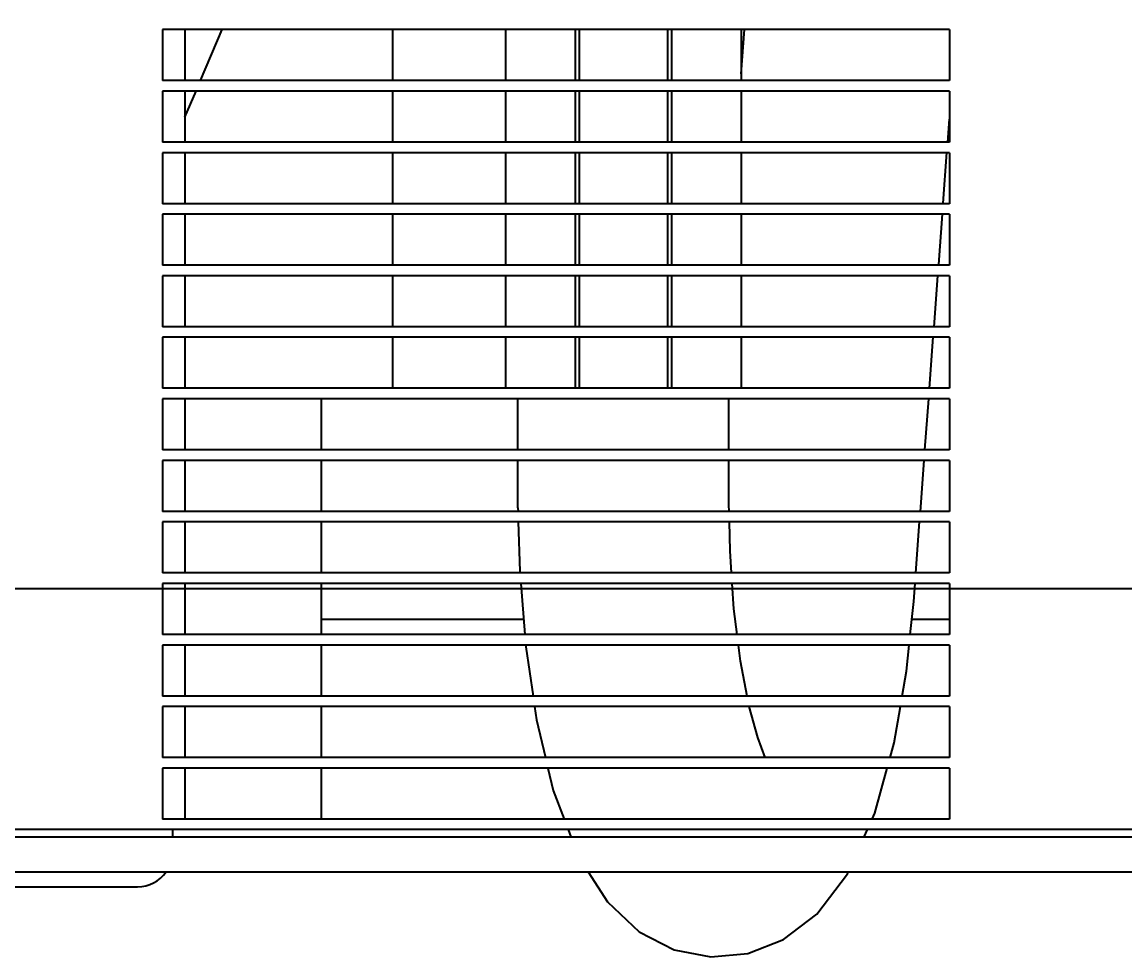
# Model space of a CAD drawing. Header units: millimetres. Extents: x 0 to 841, y 0 to 594.
# Drawn here: x 173.28 to 204.64, y 355.77 to 382.35 of the extents above; entities that cross this region are included whole.
import ezdxf

# ---------------------------------------------------------------- set-up
doc = ezdxf.new("R2010")
doc.units = ezdxf.units.MM
doc.header["$LTSCALE"] = 46.255
doc.layers.get('0').update_dxf_attribs({"linetype": 'CONTINUOUS'})
doc.styles.get("Standard").update_dxf_attribs({"font": 'txt', "width": 0.8})
doc.dimstyles.new('DIMSTYLE_1', dxfattribs={"dimtxt": 3, "dimasz": 2.1, "dimexe": 2, "dimexo": 1, "dimgap": 0.75, "dimtad": 1, "dimzin": 0, "dimdsep": 46, "dimtxsty": 'STANDARD', "dimblk": '_FILLED', "dimblk1": '_FILLED', "dimblk2": '_FILLED', "dimcen": 0.09, "dimazin": 0, "dimtp": 0.01, "dimtm": 0.01, "dimtfac": 1, "dimtofl": 0, "dimtmove": 0, "dimatfit": 3, "dimldrblk": '_FILLED', "dimfxl": 1, "dimtolj": 1, "dimtzin": 0, "dimarcsym": 0})

# ---------------------------------------------------------------- blocks, each defined once
blk = doc.blocks.new('_FILLED')
at = {"color": 0, "linetype": 'BYBLOCK'}
blk.add_solid([(0, 0), (-1, 0.167), (-1, -0.167)], dxfattribs=at)
blk = doc.blocks.new('*D4')
at = {"color": 7, "linetype": 'CONTINUOUS'}
for p, q in [((117.227, 496.74), (78.187, 496.74)), ((80.187, 496.74), (80.187, 431.49)), ((80.187, 366.24), (80.187, 431.49)), ((269.527, 366.24), (78.187, 366.24))]:
    blk.add_line(p, q, dxfattribs=at)
at = {"color": 7, "linetype": 'CONTINUOUS', "xscale": 2.1, "yscale": 2.1, "zscale": 2.1}
for p, rotation in [((80.187, 496.74), 90), ((80.187, 366.24), 270)]:
    blk.add_blockref('_FILLED', p, dxfattribs=dict(at, rotation=rotation))
at = {"color": 7, "linetype": 'CONTINUOUS', "insert": (76.437, 431.964), "char_height": 3, "width": 14.4, "attachment_point": 2, "rotation": 90, "line_spacing_factor": 0.9}
blk.add_mtext('130.50', dxfattribs=at)
blk = doc.blocks.new('*D5')
at = {"color": 7, "linetype": 'CONTINUOUS'}
for p, q in [((118.227, 497.74), (118.227, 522.819)), ((270.527, 367.24), (270.527, 522.819)), ((118.227, 520.819), (194.377, 520.819)), ((270.527, 520.819), (194.377, 520.819))]:
    blk.add_line(p, q, dxfattribs=at)
at = {"color": 7, "linetype": 'CONTINUOUS', "xscale": 2.1, "yscale": 2.1, "zscale": 2.1, "rotation": 180}
blk.add_blockref('_FILLED', (118.227, 520.819), dxfattribs=at)
at = {"color": 7, "linetype": 'CONTINUOUS', "xscale": 2.1, "yscale": 2.1, "zscale": 2.1}
blk.add_blockref('_FILLED', (270.527, 520.819), dxfattribs=at)
at = {"color": 7, "linetype": 'CONTINUOUS', "insert": (202.494, 524.569), "char_height": 3, "width": 14.4, "attachment_point": 2, "line_spacing_factor": 0.9}
blk.add_mtext('152.30', dxfattribs=at)

msp = doc.modelspace()

# ---------------------------------------------------------------- linework, layer by layer
at = {"color": 7, "linetype": 'CONTINUOUS'}
for p, q in [((177.272, 382.14), (177.272, 380.69)), ((199.647, 382.14), (177.272, 382.14)), ((177.908, 382.14), (177.908, 380.69)), ((178.352, 380.69), (178.97, 382.14)), ((183.808, 382.14), (183.808, 380.69)), ((187.026, 382.14), (187.026, 380.69)), ((189.003, 382.14), (189.003, 380.69)), ((189.126, 380.69), (189.126, 382.14)), ((191.626, 382.14), (191.626, 380.69)), ((191.749, 380.69), (191.749, 382.14)), ((193.726, 382.14), (193.726, 380.69)), ((193.726, 380.885), (193.819, 382.14)), ((199.647, 382.14), (199.647, 380.69)), ((199.647, 380.69), (177.272, 380.69)), ((177.272, 380.39), (177.272, 378.94)), ((199.647, 380.39), (177.272, 380.39)), ((177.908, 380.39), (177.908, 378.94)), ((177.908, 379.65), (178.224, 380.39)), ((183.808, 380.39), (183.808, 378.94)), ((187.026, 380.39), (187.026, 378.94)), ((189.003, 380.39), (189.003, 378.94)), ((189.126, 378.94), (189.126, 380.39)), ((191.626, 380.39), (191.626, 378.94)), ((191.749, 378.94), (191.749, 380.39)), ((193.726, 380.39), (193.726, 378.94)), ((199.647, 380.39), (199.647, 378.94)), ((199.599, 378.944), (199.647, 379.591)), ((199.647, 378.94), (177.272, 378.94)), ((199.647, 378.64), (177.272, 378.64)), ((177.272, 378.64), (177.272, 377.19)), ((177.908, 378.64), (177.908, 377.19)), ((183.808, 378.64), (183.808, 377.19)), ((187.026, 378.64), (187.026, 377.19)), ((189.003, 378.64), (189.003, 377.19)), ((189.126, 377.19), (189.126, 378.64)), ((191.626, 378.64), (191.626, 377.19)), ((191.749, 377.19), (191.749, 378.64)), ((193.726, 378.64), (193.726, 377.19)), ((199.47, 377.204), (199.577, 378.646)), ((199.647, 378.64), (199.647, 377.19)), ((199.647, 377.19), (177.272, 377.19)), ((199.647, 376.89), (177.272, 376.89)), ((177.272, 376.89), (177.272, 375.44)), ((177.908, 376.89), (177.908, 375.44)), ((183.808, 376.89), (183.808, 375.44)), ((187.026, 376.89), (187.026, 375.44)), ((189.003, 376.89), (189.003, 375.44)), ((189.126, 375.44), (189.126, 376.89)), ((191.626, 376.89), (191.626, 375.44)), ((191.749, 375.44), (191.749, 376.89)), ((193.726, 376.89), (193.726, 375.44)), ((199.341, 375.463), (199.447, 376.89)), ((199.647, 376.89), (199.647, 375.44)), ((199.647, 375.44), (177.272, 375.44)), ((199.647, 375.14), (177.272, 375.14)), ((177.272, 375.14), (177.272, 373.69)), ((177.908, 375.14), (177.908, 373.69)), ((183.808, 375.14), (183.808, 373.69)), ((187.026, 375.14), (187.026, 373.69)), ((189.003, 375.14), (189.003, 373.69)), ((189.126, 373.69), (189.126, 375.14)), ((191.626, 375.14), (191.626, 373.69)), ((191.749, 373.69), (191.749, 375.14)), ((193.726, 375.14), (193.726, 373.69)), ((199.209, 373.69), (199.317, 375.14)), ((199.647, 375.14), (199.647, 373.69)), ((199.647, 373.69), (177.272, 373.69)), ((199.647, 373.39), (177.272, 373.39)), ((177.272, 373.39), (177.272, 371.94)), ((177.908, 373.39), (177.908, 371.94)), ((183.808, 373.39), (183.808, 371.94)), ((187.026, 373.39), (187.026, 371.94)), ((189.003, 373.39), (189.003, 371.94)), ((189.126, 371.94), (189.126, 373.39)), ((191.626, 373.39), (191.626, 371.94)), ((191.749, 371.94), (191.749, 373.39)), ((193.726, 373.39), (193.726, 371.94)), ((199.08, 371.94), (199.187, 373.39)), ((199.647, 373.39), (199.647, 371.94)), ((199.647, 371.94), (177.272, 371.94)), ((199.647, 371.64), (177.272, 371.64)), ((177.272, 371.64), (177.272, 370.19)), ((177.908, 371.64), (177.908, 370.19)), ((181.778, 371.64), (181.778, 370.19)), ((187.376, 370.19), (187.376, 371.64)), ((193.376, 370.19), (193.376, 371.64)), ((198.95, 370.19), (199.057, 371.64)), ((199.647, 371.64), (199.647, 370.19)), ((199.647, 370.19), (177.272, 370.19)), ((199.647, 369.89), (177.272, 369.89)), ((177.272, 369.89), (177.272, 368.44)), ((177.908, 369.89), (177.908, 368.44)), ((181.778, 369.89), (181.778, 368.44)), ((187.376, 368.765), (187.376, 369.89)), ((193.376, 368.765), (193.376, 369.89)), ((198.82, 368.44), (198.928, 369.89)), ((199.647, 369.89), (199.647, 368.44)), ((187.377, 368.542), (187.376, 368.765)), ((187.377, 368.542), (187.38, 368.44)), ((193.377, 368.629), (193.376, 368.765)), ((193.381, 368.44), (193.377, 368.629)), ((199.647, 368.44), (177.272, 368.44)), ((199.647, 368.14), (177.272, 368.14)), ((177.272, 368.14), (177.272, 366.69)), ((177.908, 368.14), (177.908, 366.69)), ((181.778, 368.14), (181.778, 366.69)), ((198.69, 366.69), (198.798, 368.14)), ((199.647, 368.14), (199.647, 366.69)), ((199.647, 366.69), (177.272, 366.69)), ((199.647, 366.39), (177.272, 366.39)), ((177.272, 366.39), (177.272, 364.94)), ((177.908, 366.39), (177.908, 364.94)), ((181.778, 366.39), (181.778, 364.94)), ((187.456, 366.39), (187.572, 364.94)), ((198.63, 365.877), (198.668, 366.39)), ((199.647, 366.39), (199.647, 364.94)), ((198.534, 364.94), (198.63, 365.877)), ((187.539, 365.363), (181.778, 365.363)), ((199.647, 365.363), (198.577, 365.363)), ((199.647, 364.94), (177.272, 364.94)), ((199.647, 364.64), (177.272, 364.64)), ((177.272, 364.64), (177.272, 363.19)), ((177.908, 364.64), (177.908, 363.19)), ((181.778, 364.64), (181.778, 363.19)), ((199.647, 364.64), (199.647, 363.19)), ((199.647, 363.19), (177.272, 363.19)), ((199.647, 362.89), (177.272, 362.89)), ((177.272, 362.89), (177.272, 361.44)), ((177.908, 362.89), (177.908, 361.44)), ((181.778, 362.89), (181.778, 361.44)), ((199.647, 362.89), (199.647, 361.44)), ((199.647, 361.44), (177.272, 361.44)), ((199.647, 361.14), (177.272, 361.14)), ((177.272, 361.14), (177.272, 359.69)), ((177.908, 361.14), (177.908, 359.69)), ((181.778, 361.14), (181.778, 359.69)), ((199.647, 361.14), (199.647, 359.69)), ((249.022, 359.39), (155.272, 359.39)), ((199.647, 359.69), (177.272, 359.69)), ((177.558, 359.39), (177.558, 359.19)), ((188.806, 359.39), (188.882, 359.19)), ((197.223, 359.19), (197.313, 359.39)), ((155.272, 359.19), (249.022, 359.19)), ((140.172, 358.19), (262.822, 358.19)), ((172.558, 357.765), (176.558, 357.765))]:
    msp.add_line(p, q, dxfattribs=at)
for points in [[(187.388, 368.14), (187.427, 366.745), (187.432, 366.69)], [(193.45, 366.69), (193.407, 367.315), (193.388, 368.14)], [(193.612, 364.94), (193.52, 365.674), (193.471, 366.39)], [(187.597, 364.64), (187.601, 364.589), (187.806, 363.19)], [(193.895, 363.19), (193.706, 364.185), (193.649, 364.64)], [(198.304, 363.19), (198.427, 363.901), (198.503, 364.64)], [(187.85, 362.89), (187.906, 362.51), (188.159, 361.44)], [(194.405, 361.44), (194.194, 362.008), (193.956, 362.89)], [(197.96, 361.44), (198.074, 361.855), (198.253, 362.89)], [(188.23, 361.14), (188.38, 360.503), (188.691, 359.69)], [(197.449, 359.69), (197.525, 359.858), (197.877, 361.14)], [(189.378, 358.19), (189.921, 357.338), (190.828, 356.489), (191.819, 355.976), (192.861, 355.77), (193.914, 355.866), (194.931, 356.265), (195.874, 356.988), (196.746, 358.133), (196.772, 358.19)]]:
    msp.add_lwpolyline(points, dxfattribs=at)
msp.add_arc((176.558, 358.765), 1, 270, 324.8255, dxfattribs=at)

# ---------------------------------------------------------------- dimensions: what is measured, and where the dimension line sits
dim = msp.add_linear_dim(base=(270.527, 520.819), p1=(118.227, 496.74), p2=(270.527, 366.24), dimstyle='DIMSTYLE_1', dxfattribs=at)
dim.commit()
dim.dimension.update_dxf_attribs({"geometry": '*D5', "text_midpoint": (202.794, 520.819), "dimtype": 160})
dim = msp.add_linear_dim(base=(80.187, 496.74), p1=(270.527, 366.24), p2=(118.227, 496.74), angle=90, dimstyle='DIMSTYLE_1', dxfattribs=at)
dim.commit()
dim.dimension.update_dxf_attribs({"geometry": '*D4', "text_midpoint": (80.187, 432.264), "dimtype": 160})

doc.saveas('drawing.dxf')
